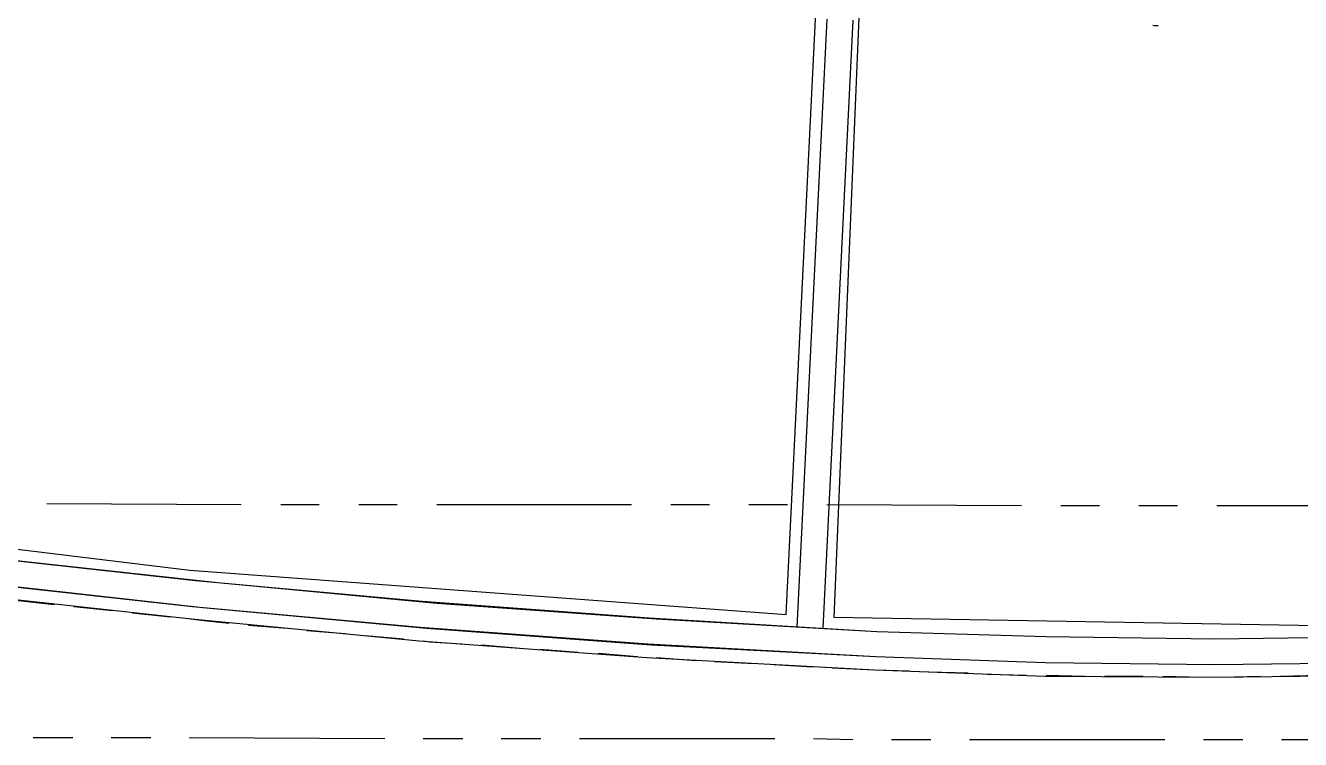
# Model space of a CAD drawing. Header units: feet. Extents: x -84 to 198, y -22 to 181.
# Drawn here: x 49.61 to 65.95, y 6.75 to 15.91 of the extents above; entities that cross this region are included whole.
import ezdxf

# ---------------------------------------------------------------- set-up
doc = ezdxf.new("R2010")
doc.units = ezdxf.units.FT
doc.layers.add('A-AREA-UNIDAD', color=30, linetype='CONTINUOUS')
doc.layers.add('A-LINEA', color=7, linetype='CONTINUOUS')

msp = doc.modelspace()

# ---------------------------------------------------------------- linework, layer by layer
at = {"layer": 'A-AREA-UNIDAD'}
for points in [[(66.368, 41.5289), (65.52, 41.7244), (62.048, 27.1644), (62.112, 25.8844), (61.792, 24.6756), (61.792, 23.9289), (61.248, 23.7689), (59.648, 17.0489), (59.76, 16.7644), (60.32, 16.7289), (59.968, 8.32), (67.168, 8.1956)], [(37.2, 10.7556), (42.56, 9.7956), (42.848, 9.9556), (45.792, 9.8489), (45.84, 9.6356), (51.712, 8.9244), (59.36, 8.3556), (59.76, 16.5156), (57.632, 16.7289), (57.6, 17.76), (57.728, 17.92), (58.912, 18.0444), (61.84, 30.3289)]]:
    msp.add_lwpolyline(points, dxfattribs=at)
at = {"layer": 'A-LINEA'}
for p, q in [((59.88, 15.9911), (59.4933, 8.1911)), ((59.88, 15.9911), (59.4933, 8.1911)), ((60.2133, 15.9778), (59.8267, 8.1778)), ((60.2133, 15.9778), (59.8267, 8.1778)), ((64.1169, 15.9056), (64.059, 15.9066)), ((64.1169, 15.9056), (64.059, 15.9066)), ((64.1286, 15.9063), (64.0706, 15.906)), ((64.1286, 15.9063), (64.0706, 15.906)), ((49.88, 9.7778), (52.3733, 9.7644)), ((52.88, 9.7644), (53.3733, 9.7644)), ((53.88, 9.7644), (54.3733, 9.7644)), ((54.88, 9.7644), (57.3733, 9.7644)), ((57.88, 9.7644), (58.3733, 9.7644)), ((58.88, 9.7644), (59.3733, 9.7644)), ((59.88, 9.7644), (62.3733, 9.7511)), ((62.88, 9.7511), (63.3733, 9.7511)), ((63.88, 9.7511), (64.3733, 9.7511)), ((64.88, 9.7511), (67.3733, 9.7511)), ((49.48, 8.5378), (49.9733, 8.4844)), ((50.2267, 8.4578), (50.72, 8.4044)), ((50.9733, 8.3778), (51.4667, 8.3244)), ((52.4667, 8.2178), (52.96, 8.1778)), ((53.2133, 8.1511), (53.7067, 8.1111)), ((53.96, 8.0844), (54.4533, 8.0444)), ((55.4533, 7.9644), (55.9467, 7.9244)), ((56.2, 7.9111), (56.6933, 7.8711)), ((56.9467, 7.8578), (57.4533, 7.8178)), ((57.6933, 7.8044), (58.2, 7.7644)), ((58.44, 7.7511), (58.9467, 7.7244)), ((59.2, 7.7111), (59.6933, 7.6844)), ((59.9467, 7.6711), (60.4933, 7.6444)), ((60.4933, 7.6444), (60.9333, 7.6311)), ((61.1867, 7.6178), (61.6933, 7.6044)), ((61.9333, 7.5911), (62.44, 7.5778)), ((62.6933, 7.5778), (63.1867, 7.5644)), ((63.44, 7.5644), (63.9333, 7.5644)), ((64.1867, 7.5644), (64.6933, 7.5511)), ((64.9333, 7.5511), (65.44, 7.5644)), ((65.6933, 7.5644), (66.1867, 7.5778)), ((49.7067, 6.7778), (50.2133, 6.7778)), ((50.7067, 6.7778), (51.2133, 6.7778)), ((51.7067, 6.7778), (54.2133, 6.7644)), ((54.7067, 6.7644), (55.2133, 6.7644)), ((55.7067, 6.7644), (56.2133, 6.7644)), ((56.7067, 6.7644), (59.2133, 6.7644)), ((59.7067, 6.7644), (60.2133, 6.7511)), ((60.7067, 6.7511), (61.2133, 6.7511)), ((61.7067, 6.7511), (64.2133, 6.7511)), ((64.7067, 6.7511), (65.2133, 6.7511)), ((65.7067, 6.7511), (66.2133, 6.7511))]:
    msp.add_line(p, q, dxfattribs=at)
for points in [[(37.3333, 10.9644), (40.2133, 10.4178), (43.0933, 9.9244), (45.9867, 9.4978), (48.88, 9.1111), (51.7867, 8.7911), (54.6933, 8.5244), (57.6, 8.3111), (60.52, 8.1378), (62.6933, 8.0711), (64.8533, 8.0444), (67.0267, 8.0711), (69.1867, 8.1511), (71.3467, 8.2844), (73.5067, 8.4711), (75.6667, 8.6978), (77.8133, 8.9778), (79.96, 9.3111)], [(37.3333, 10.9644), (40.2133, 10.4178), (43.0933, 9.9244), (45.9867, 9.4978), (48.88, 9.1111), (51.7867, 8.7911), (54.6933, 8.5244), (57.6, 8.3111), (60.52, 8.1378), (62.6933, 8.0711), (64.8533, 8.0444), (67.0267, 8.0711), (69.1867, 8.1511), (71.3467, 8.2844), (73.5067, 8.4711), (75.6667, 8.6978), (77.8133, 8.9778), (79.96, 9.3111)], [(37.28, 10.6311), (40.1467, 10.0844), (43.04, 9.6044), (45.9333, 9.1644), (48.84, 8.7778), (51.7467, 8.4578), (54.6667, 8.1911), (57.5867, 7.9778), (60.5067, 7.8178), (62.68, 7.7378), (64.8533, 7.7111), (67.0267, 7.7378), (69.2, 7.8178), (71.3733, 7.9511), (73.5467, 8.1378), (75.7067, 8.3644), (77.8667, 8.6578), (80.0133, 8.9911)], [(37.28, 10.6311), (40.1467, 10.0844), (43.04, 9.6044), (45.9333, 9.1644), (48.84, 8.7778), (51.7467, 8.4578), (54.6667, 8.1911), (57.5867, 7.9778), (60.5067, 7.8178), (62.68, 7.7378), (64.8533, 7.7111), (67.0267, 7.7378), (69.2, 7.8178), (71.3733, 7.9511), (73.5467, 8.1378), (75.7067, 8.3644), (77.8667, 8.6578), (80.0133, 8.9911)], [(37.24, 10.4711), (40.12, 9.9244), (43.0133, 9.4311), (45.9067, 9.0044), (48.8133, 8.6178), (51.7333, 8.2978), (54.6533, 8.0178), (57.5733, 7.8044), (60.4933, 7.6444), (62.68, 7.5644), (64.8533, 7.5511), (67.04, 7.5778), (69.2133, 7.6578), (71.3867, 7.7911), (73.56, 7.9778), (75.7333, 8.2044), (77.8933, 8.4844), (80.04, 8.8178)], [(37.24, 10.4711), (40.12, 9.9244), (43.0133, 9.4311), (45.9067, 9.0044), (48.8133, 8.6178), (51.7333, 8.2978), (54.6533, 8.0178), (57.5733, 7.8044), (60.4933, 7.6444), (62.68, 7.5644), (64.8533, 7.5511), (67.04, 7.5778), (69.2133, 7.6578), (71.3867, 7.7911), (73.56, 7.9778), (75.7333, 8.2044), (77.8933, 8.4844), (80.04, 8.8178)], [(37.24, 10.4711), (40.12, 9.9244), (43.0133, 9.4311), (45.9067, 9.0044), (48.8133, 8.6178), (51.7333, 8.2978), (54.6533, 8.0178), (57.5733, 7.8044), (60.4933, 7.6444), (62.68, 7.5644), (64.8533, 7.5511), (67.04, 7.5778), (69.2133, 7.6578), (71.3867, 7.7911), (73.56, 7.9778), (75.7333, 8.2044), (77.8933, 8.4844), (80.04, 8.8178)], [(37.24, 10.4711), (40.12, 9.9244), (43.0133, 9.4311), (45.9067, 9.0044), (48.8133, 8.6178), (51.7333, 8.2978), (54.6533, 8.0178), (57.5733, 7.8044), (60.4933, 7.6444), (62.68, 7.5644), (64.8533, 7.5511), (67.04, 7.5778), (69.2133, 7.6578), (71.3867, 7.7911), (73.56, 7.9778), (75.7333, 8.2044), (77.8933, 8.4844), (80.04, 8.8178)], [(40.8667, 10.2978), (43.6533, 9.8444), (46.4533, 9.4311), (49.2533, 9.0711), (52.0667, 8.7644), (54.88, 8.4978), (57.6933, 8.2978), (60.52, 8.1378), (62.6933, 8.0711), (64.8533, 8.0444), (67.0267, 8.0711), (69.1867, 8.1511), (71.3467, 8.2844), (73.5067, 8.4711), (75.6667, 8.6978), (77.8133, 8.9778), (79.96, 9.3111)], [(40.8667, 10.2978), (43.6533, 9.8444), (46.4533, 9.4311), (49.2533, 9.0711), (52.0667, 8.7644), (54.88, 8.4978), (57.6933, 8.2978), (60.52, 8.1378), (62.6933, 8.0711), (64.8533, 8.0444), (67.0267, 8.0711), (69.1867, 8.1511), (71.3467, 8.2844), (73.5067, 8.4711), (75.6667, 8.6978), (77.8133, 8.9778), (79.96, 9.3111)], [(40.8667, 10.2978), (43.6533, 9.8444), (46.4533, 9.4311), (49.2533, 9.0711), (52.0667, 8.7644), (54.88, 8.4978), (57.6933, 8.2978), (60.52, 8.1378), (62.6933, 8.0711), (64.8533, 8.0444), (67.0267, 8.0711), (69.1867, 8.1511), (71.3467, 8.2844), (73.5067, 8.4711), (75.6667, 8.6978), (77.8133, 8.9778), (79.96, 9.3111)], [(40.8667, 10.2978), (43.6533, 9.8444), (46.4533, 9.4311), (49.2533, 9.0711), (52.0667, 8.7644), (54.88, 8.4978), (57.6933, 8.2978), (60.52, 8.1378), (62.6933, 8.0711), (64.8533, 8.0444), (67.0267, 8.0711), (69.1867, 8.1511), (71.3467, 8.2844), (73.5067, 8.4711), (75.6667, 8.6978), (77.8133, 8.9778), (79.96, 9.3111)], [(40.4533, 10.0311), (43.3067, 9.5511), (46.16, 9.1378), (49.0133, 8.7644), (51.88, 8.4444), (54.7467, 8.1778), (57.6267, 7.9644), (60.5067, 7.8178), (62.68, 7.7378), (64.8533, 7.7111), (67.0267, 7.7378), (69.2, 7.8178), (71.3733, 7.9511), (73.5467, 8.1378), (75.7067, 8.3644), (77.8667, 8.6578), (80.0133, 8.9911)], [(40.4533, 10.0311), (43.3067, 9.5511), (46.16, 9.1378), (49.0133, 8.7644), (51.88, 8.4444), (54.7467, 8.1778), (57.6267, 7.9644), (60.5067, 7.8178), (62.68, 7.7378), (64.8533, 7.7111), (67.0267, 7.7378), (69.2, 7.8178), (71.3733, 7.9511), (73.5467, 8.1378), (75.7067, 8.3644), (77.8667, 8.6578), (80.0133, 8.9911)], [(40.4533, 10.0311), (43.3067, 9.5511), (46.16, 9.1378), (49.0133, 8.7644), (51.88, 8.4444), (54.7467, 8.1778), (57.6267, 7.9644), (60.5067, 7.8178), (62.68, 7.7378), (64.8533, 7.7111), (67.0267, 7.7378), (69.2, 7.8178), (71.3733, 7.9511), (73.5467, 8.1378), (75.7067, 8.3644), (77.8667, 8.6578), (80.0133, 8.9911)], [(40.4533, 10.0311), (43.3067, 9.5511), (46.16, 9.1378), (49.0133, 8.7644), (51.88, 8.4444), (54.7467, 8.1778), (57.6267, 7.9644), (60.5067, 7.8178), (62.68, 7.7378), (64.8533, 7.7111), (67.0267, 7.7378), (69.2, 7.8178), (71.3733, 7.9511), (73.5467, 8.1378), (75.7067, 8.3644), (77.8667, 8.6578), (80.0133, 8.9911)], [(51.72, 8.2978), (51.9333, 8.2711), (52.2133, 8.2444)], [(54.7067, 8.0178), (54.7867, 8.0044), (55.2, 7.9778)]]:
    msp.add_lwpolyline(points, dxfattribs=at)

doc.saveas('drawing.dxf')
